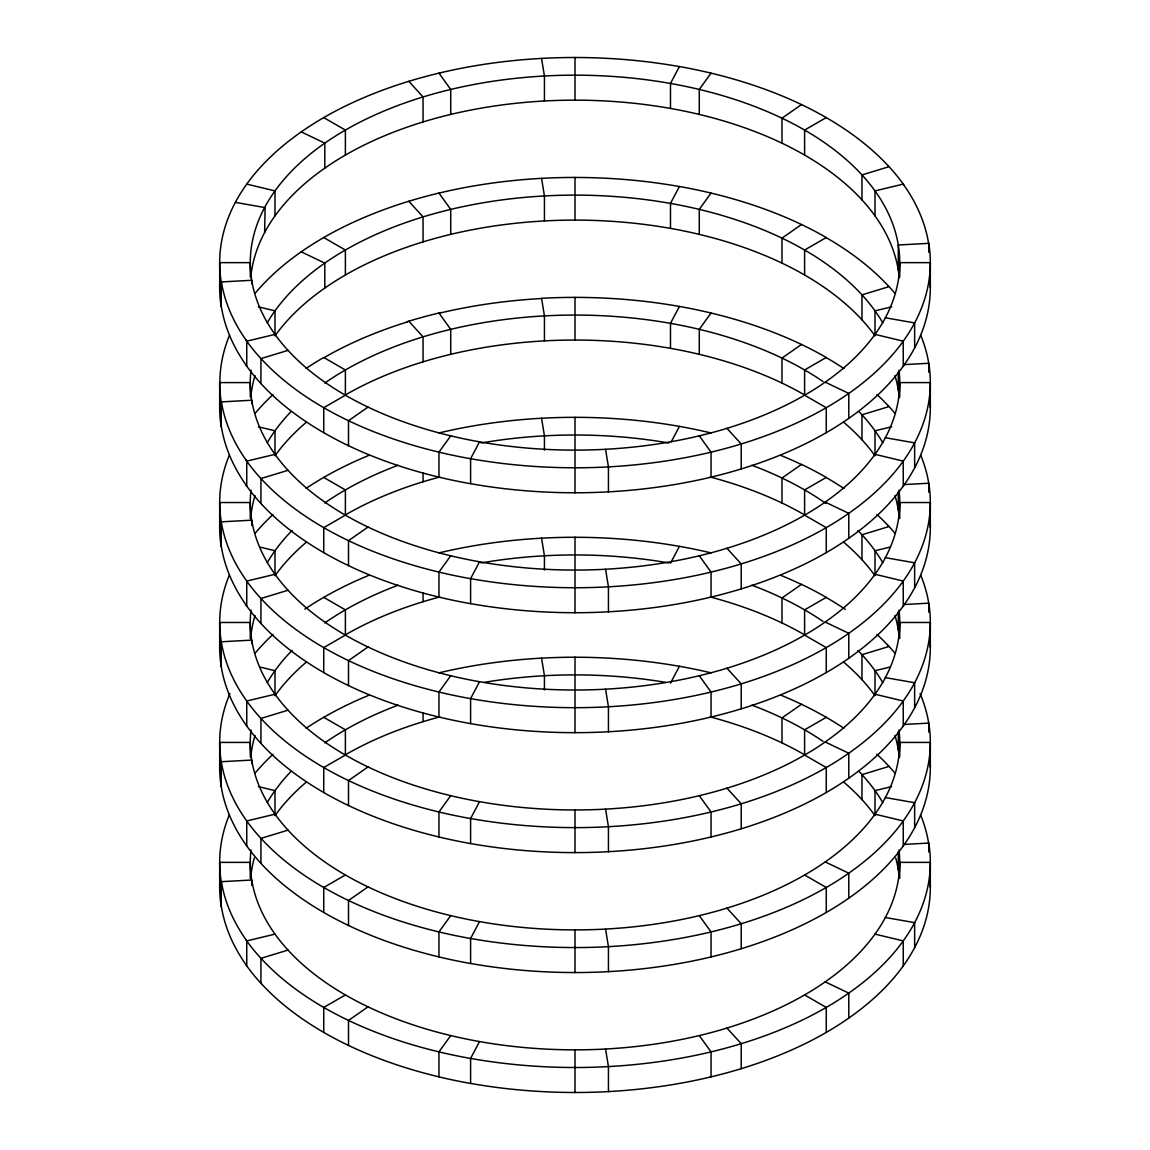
<?xml version="1.0" encoding="UTF-8"?>
<svg xmlns="http://www.w3.org/2000/svg" width="1150" height="1150" viewBox="0 0 1150 1150"><rect width="100%" height="100%" fill="white"/><g stroke="black" fill="none" stroke-linecap="round" stroke-linejoin="round"><path stroke-width="1.5" d="M245.971 365.082L246.747 366.189A353.754 204.24 0 0 0 260.935 383.582L261.912 384.632A354.962 204.944 0 0 0 323.869 432.745A354.847 204.873 0 0 0 348.507 445.697A354.962 204.944 0 0 0 438.955 477.149L440.853 477.595A353.409 204.039 0 0 0 468.625 483.374L470.594 483.719L470.594 458.735L479.521 441.83A324.717 187.479 0 0 0 697.691 436.224L699.272 435.85A324.717 187.479 0 0 0 726.944 428.332L728.453 427.872A324.717 187.479 0 0 0 875.006 334.391L875.653 333.486A324.717 187.479 0 0 0 884.867 318.708L885.371 317.774A324.717 187.479 0 0 0 875.653 191.806L875.006 190.9A324.717 187.479 0 0 0 861.982 174.915L861.178 174.053A324.717 187.479 0 0 0 699.272 89.441L697.691 89.067A324.717 187.479 0 0 0 672.103 83.749L670.479 83.461A324.717 187.479 0 0 0 452.309 89.067L450.728 89.441A324.717 187.479 0 0 0 423.056 96.959L421.547 97.419A324.717 187.479 0 0 0 274.994 190.9L274.347 191.806A324.717 187.479 0 0 0 265.132 206.583L264.629 232.501A324.717 187.479 0 0 0 250.729 277.826M262.042 504.663A354.962 204.944 0 0 0 323.869 552.69A354.847 204.873 0 0 0 348.507 565.642A354.962 204.944 0 0 0 438.955 597.094L440.853 597.54A353.409 204.039 0 0 0 468.625 603.319L470.594 603.664L470.594 578.68L479.521 561.775A324.717 187.479 0 0 0 697.691 556.169L699.272 555.795A324.717 187.479 0 0 0 726.944 548.277L728.453 547.817A324.717 187.479 0 0 0 875.006 454.336L875.653 453.431A324.717 187.479 0 0 0 884.867 438.653L885.371 437.719A324.717 187.479 0 0 0 899.012 370.171M899.012 490.116A324.717 187.479 0 0 1 885.371 557.664L884.867 558.598A324.717 187.479 0 0 1 875.653 573.376L875.006 574.281A324.717 187.479 0 0 1 728.453 667.762L726.944 668.222A324.717 187.479 0 0 1 699.272 675.74L697.691 676.114A324.717 187.479 0 0 1 479.521 681.72L470.594 698.625L470.594 723.609A354.962 204.944 0 0 0 575 732.665A354.847 204.873 0 0 0 608.436 731.759A355.106 205.016 0 0 0 709.176 717.485L711.045 717.039A353.754 204.24 0 0 0 741.189 708.846L743.015 708.285A355.106 205.016 0 0 0 826.246 672.577A354.847 204.873 0 0 0 848.786 658.289L848.786 633.305A354.962 204.944 0 0 0 903.282 581.023M679.406 306.446L670.479 323.351L670.479 348.335L672.103 348.623A324.717 187.479 0 0 1 697.691 353.941L699.272 354.315A324.717 187.479 0 0 1 804.612 394.953L804.612 369.969L826.261 357.478A354.847 204.873 0 0 0 801.492 344.468A354.962 204.944 0 0 0 711.045 313.03L709.148 312.57A353.409 204.039 0 0 0 681.375 306.791L679.406 306.446A354.962 204.944 0 0 0 575 297.39A354.847 204.873 0 0 0 541.564 298.296L544.439 315.891L544.439 340.874M920.661 575.043A354.962 204.944 0 0 1 928.754 603.261A354.847 204.873 0 0 1 930.321 622.481L930.321 647.464A354.962 204.944 0 0 1 914.638 707.739L914.034 708.874A353.409 204.039 0 0 1 904.029 724.917L903.253 726.009A354.962 204.944 0 0 1 848.815 778.162A354.847 204.873 0 0 1 826.261 792.523A355.106 205.016 0 0 1 743.015 828.23L741.204 828.791A353.754 204.24 0 0 1 711.045 836.984L709.148 837.43A355.106 205.016 0 0 1 608.465 851.69A354.847 204.873 0 0 1 575 852.61A354.962 204.944 0 0 1 470.594 843.554L470.594 818.57L479.521 801.665A324.717 187.479 0 0 0 697.691 796.059L699.272 795.685A324.717 187.479 0 0 0 726.944 788.167L728.453 787.707A324.717 187.479 0 0 0 875.006 694.226L875.653 693.321A324.717 187.479 0 0 0 884.867 678.543L885.371 677.609A324.717 187.479 0 0 0 899.012 610.046M671.298 441.758L679.406 426.391L681.375 426.736A353.409 204.039 0 0 1 709.148 432.515L711.045 432.961M229.943 693.551A355.106 205.016 0 0 0 219.693 742.512L219.679 767.409A354.847 204.873 0 0 0 221.246 786.715A355.106 205.016 0 0 0 245.985 844.876L246.747 845.954A353.754 204.24 0 0 0 260.935 863.363L261.912 864.412A355.106 205.016 0 0 0 323.754 912.467A354.847 204.873 0 0 0 348.507 925.477A354.962 204.944 0 0 0 438.955 956.915L440.853 957.375A353.409 204.039 0 0 0 468.625 963.154L470.594 963.499L470.594 938.515L479.521 921.61A324.717 187.479 0 0 0 697.691 916.004L699.272 915.63A324.717 187.479 0 0 0 726.944 908.112L728.453 907.652A324.717 187.479 0 0 0 875.006 814.171L875.653 813.251A324.717 187.479 0 0 0 884.867 798.488L885.371 797.554A324.717 187.479 0 0 0 899.012 729.991M670.479 563.227L679.406 546.336L681.375 546.681A353.409 204.039 0 0 1 709.148 552.46L711.045 552.906M262.042 984.443A354.962 204.944 0 0 0 323.869 1032.47A354.847 204.873 0 0 0 348.507 1045.422A354.962 204.944 0 0 0 438.955 1076.86L440.853 1077.32A353.409 204.039 0 0 0 468.625 1083.099L470.594 1083.444L470.594 1058.46L479.521 1041.555A324.717 187.479 0 0 0 697.691 1035.949L699.272 1035.575A324.717 187.479 0 0 0 726.944 1028.057L728.453 1027.582A324.717 187.479 0 0 0 875.006 934.116L875.653 933.196A324.717 187.479 0 0 0 884.867 918.433L885.371 917.499A324.717 187.479 0 0 0 899.012 849.936M670.479 683.172L679.406 666.281L681.375 666.626A353.409 204.039 0 0 1 709.148 672.405L711.045 672.851M250.283 276.92L250.283 262.646L219.679 262.646A354.847 204.873 0 0 0 221.246 281.951L221.246 306.935A354.847 204.873 0 0 1 219.679 287.629L219.679 262.646A354.962 204.944 0 0 1 235.362 202.371L235.966 201.236A353.409 204.039 0 0 1 245.971 185.193L246.747 184.101A354.962 204.944 0 0 1 301.185 131.948A354.847 204.873 0 0 1 323.739 117.587A355.106 205.016 0 0 1 406.985 81.88L408.796 81.319A353.754 204.24 0 0 1 438.955 73.14L440.853 72.68M264.629 232.501L265.132 231.567A324.717 187.479 0 0 1 274.347 216.804L274.994 215.884A324.717 187.479 0 0 1 421.547 122.417L423.056 121.943A324.717 187.479 0 0 1 450.728 114.425L452.309 114.051A324.717 187.479 0 0 1 670.479 108.445L672.103 108.733A324.717 187.479 0 0 1 697.691 114.051L699.272 114.425A324.717 187.479 0 0 1 861.178 199.036L861.982 199.913A324.717 187.479 0 0 1 875.006 215.884L875.653 216.804A324.717 187.479 0 0 1 899.271 277.826M898.279 269.991L898.279 245.007L928.754 243.34A354.847 204.873 0 0 1 930.321 262.646L930.321 287.629A354.962 204.944 0 0 1 914.638 347.904L914.034 349.054A353.409 204.039 0 0 1 904.029 365.082L903.253 366.189A354.962 204.944 0 0 1 848.815 418.327A354.847 204.873 0 0 1 826.261 432.688A355.106 205.016 0 0 1 743.015 468.395L741.204 468.956A353.754 204.24 0 0 1 711.045 477.149L709.148 477.595A355.106 205.016 0 0 1 608.465 491.855A354.847 204.873 0 0 1 575 492.775L575 417.335A354.847 204.873 0 0 0 541.564 418.241A355.106 205.016 0 0 0 440.824 432.515L438.955 432.961M920.661 335.153A354.962 204.944 0 0 1 928.754 363.371A354.847 204.873 0 0 1 930.321 382.591L930.321 407.574A354.962 204.944 0 0 1 914.638 467.849L914.034 468.984A353.409 204.039 0 0 1 904.029 485.027L903.253 486.119A354.962 204.944 0 0 1 848.815 538.272A354.847 204.873 0 0 1 826.261 552.633A355.106 205.016 0 0 1 743.015 588.34L741.204 588.901A353.754 204.24 0 0 1 711.045 597.094L709.148 597.54A355.106 205.016 0 0 1 608.465 611.8A354.847 204.873 0 0 1 575 612.72L575 537.28A354.847 204.873 0 0 0 541.564 538.186A355.106 205.016 0 0 0 440.824 552.46L438.955 552.906M903.656 484.596L928.754 483.23A354.847 204.873 0 0 1 930.321 502.536L930.321 527.519A354.962 204.944 0 0 1 914.638 587.794L914.034 588.929A353.409 204.039 0 0 1 904.029 604.972L903.253 606.064A354.962 204.944 0 0 1 848.815 658.217M903.656 724.486L928.754 723.12A354.847 204.873 0 0 1 930.321 742.426L930.321 767.409A354.962 204.944 0 0 1 914.638 827.684L914.034 828.819A353.409 204.039 0 0 1 904.029 844.862L903.253 845.954A354.962 204.944 0 0 1 848.772 898.179A354.847 204.873 0 0 1 826.261 912.467A355.106 205.016 0 0 1 743.015 948.175L741.204 948.736A353.754 204.24 0 0 1 711.045 956.915L709.148 957.375A355.106 205.016 0 0 1 608.465 971.635A354.847 204.873 0 0 1 575 972.555L575 929.904M903.656 844.431L928.754 843.065A354.847 204.873 0 0 1 930.321 862.371L930.321 887.354A354.962 204.944 0 0 1 914.638 947.629L914.034 948.764A353.409 204.039 0 0 1 904.029 964.807L903.253 965.899A354.962 204.944 0 0 1 848.815 1018.052A354.847 204.873 0 0 1 826.261 1032.413A355.106 205.016 0 0 1 743.015 1068.12L741.204 1068.681A353.754 204.24 0 0 1 711.045 1076.86L709.148 1077.32M903.253 366.189L903.253 341.191L904.029 340.098A353.409 204.039 0 0 0 914.034 324.056L914.638 322.92A354.962 204.944 0 0 0 930.321 262.646L899.717 262.646L899.717 276.92M903.253 606.064L903.253 581.081L904.029 579.988A353.409 204.039 0 0 0 914.034 563.946L914.638 562.81A354.962 204.944 0 0 0 930.321 502.536L899.717 502.536L899.717 518.592M887.958 165.557A354.962 204.944 0 0 0 826.131 117.53A354.847 204.873 0 0 0 801.492 104.578A354.962 204.944 0 0 0 711.045 73.14L699.272 89.441L699.272 114.425M479.521 441.83L477.897 441.543A324.717 187.479 0 0 1 452.309 436.224L450.728 435.85L438.955 452.151L438.955 477.149M804.612 275.008L804.612 250.024L826.261 237.533A354.847 204.873 0 0 0 801.492 224.523A354.962 204.944 0 0 0 711.045 193.085L699.272 209.386L699.272 234.37A324.717 187.479 0 0 1 861.178 318.981L861.982 319.858A324.717 187.479 0 0 1 875.006 335.829L875.006 310.845A324.717 187.479 0 0 0 861.982 294.86L861.178 293.998A324.717 187.479 0 0 0 699.272 209.386L697.691 209.013A324.717 187.479 0 0 0 672.103 203.694L670.479 203.406A324.717 187.479 0 0 0 452.309 209.013L450.728 209.386A324.717 187.479 0 0 0 423.056 216.904L421.547 217.364A324.717 187.479 0 0 0 274.994 310.845L274.347 311.751A324.717 187.479 0 0 0 267.246 322.791M479.521 561.775L477.897 561.488A324.717 187.479 0 0 1 452.309 556.169L450.728 555.795L438.955 572.096L438.955 597.094M711.045 313.016L699.272 329.331L699.272 354.315M479.521 681.72L477.897 681.433A324.717 187.479 0 0 1 452.309 676.114L450.728 675.74L438.955 692.041L438.955 717.039L440.853 717.485A353.409 204.039 0 0 0 468.625 723.264L470.594 723.609M479.521 801.665L477.897 801.378A324.717 187.479 0 0 1 452.309 796.059L450.728 795.685L438.955 811.986L438.955 836.984L440.853 837.43A353.409 204.039 0 0 0 468.625 843.209L470.594 843.554M479.521 921.61L477.897 921.322A324.717 187.479 0 0 1 452.309 916.004L450.728 915.63L438.955 931.931L438.955 956.929M479.521 1041.555L477.897 1041.267A324.717 187.479 0 0 1 452.309 1035.949L450.728 1035.575L438.955 1051.876L438.955 1076.86M368.014 407.1L348.507 420.713L348.507 445.697M801.492 104.578L781.986 118.191L781.986 143.175M368.014 527.045L348.507 540.658L348.507 565.642M801.492 224.523L781.986 238.136L781.986 263.12M368.014 646.99L348.507 660.603L348.507 685.587A354.962 204.944 0 0 0 438.955 717.039M801.492 344.468L781.986 358.081L781.986 383.065M368.014 766.935L348.507 780.548L348.507 805.532A354.962 204.944 0 0 0 438.955 836.97M368.014 886.88L348.507 900.493L348.507 925.477M368.014 1006.825L348.507 1020.438L348.507 1045.422M843.856 728.252A354.962 204.944 0 0 0 826.131 717.255A354.847 204.873 0 0 0 801.492 704.303L781.986 717.916L781.986 742.9M345.388 395.212L323.739 407.704L323.739 432.688M826.261 117.587L804.612 130.079L804.612 155.063M323.739 552.633L323.739 527.649L345.388 515.157M345.388 635.102L323.739 647.594L323.739 672.577A354.847 204.873 0 0 0 348.507 685.587M348.507 805.532A354.847 204.873 0 0 1 323.739 792.523L323.739 767.539L345.388 755.047M345.388 874.992L323.739 887.484L323.739 912.467M345.388 994.937L323.739 1007.429L323.739 1032.413M826.261 717.312L804.612 729.804L804.612 754.788A324.717 187.479 0 0 0 710.168 716.896M575 220.096L575 177.445A354.847 204.873 0 0 0 541.564 178.351A355.106 205.016 0 0 0 440.824 192.639L438.955 193.071A353.754 204.24 0 0 0 408.811 201.264L406.985 201.825A355.106 205.016 0 0 0 323.754 237.533A354.847 204.873 0 0 0 301.214 251.821A354.962 204.944 0 0 0 255.099 293.308M699.272 234.37L697.691 233.996A324.717 187.479 0 0 0 672.103 228.678L670.479 228.39A324.717 187.479 0 0 0 452.309 233.996L450.728 234.37A324.717 187.479 0 0 0 423.056 241.888L421.547 242.348A324.717 187.479 0 0 0 274.994 335.829L274.994 310.845L258.376 306.849M406.985 321.77L408.796 321.209A353.754 204.24 0 0 1 438.955 313.016L440.853 312.57M670.479 348.335A324.717 187.479 0 0 0 452.309 353.941L450.728 354.315A324.717 187.479 0 0 0 423.056 361.833L421.547 362.293A324.717 187.479 0 0 0 345.388 394.953L345.388 369.969L323.739 357.478A354.847 204.873 0 0 0 306.044 368.474M439.832 477.006A324.717 187.479 0 0 0 423.056 481.778L421.547 482.238A324.717 187.479 0 0 0 345.388 514.898L345.388 489.914L323.739 477.423A354.847 204.873 0 0 0 306.044 488.419M439.832 596.951A324.717 187.479 0 0 0 423.056 601.723L421.547 602.183A324.717 187.479 0 0 0 345.388 634.843L345.388 609.859L323.739 597.367A354.847 204.873 0 0 0 304.851 609.169M439.832 716.896A324.717 187.479 0 0 0 423.056 721.668L421.547 722.128A324.717 187.479 0 0 0 345.388 754.788L345.388 729.804L323.739 717.312A354.847 204.873 0 0 0 306.044 728.295M904.029 185.193L903.253 184.101A353.754 204.24 0 0 0 889.065 166.692L861.982 174.915L861.982 199.913M450.728 435.85A324.717 187.479 0 0 1 288.822 351.239L288.018 350.376L260.935 358.599A353.754 204.24 0 0 1 246.747 341.191L245.971 340.098M894.901 293.308A353.754 204.24 0 0 0 889.065 286.637L861.982 294.86L861.982 319.858M450.728 555.795A324.717 187.479 0 0 1 288.822 471.184L288.018 470.321L260.935 478.544A353.754 204.24 0 0 1 246.747 461.136L245.971 460.043M894.901 413.253A353.754 204.24 0 0 0 889.065 406.582L861.982 414.805L861.178 413.942A324.717 187.479 0 0 0 859.007 411.643M450.728 675.74A324.717 187.479 0 0 1 288.822 591.129L288.018 590.266L260.935 598.489A353.754 204.24 0 0 1 246.747 581.081L245.971 579.988A355.106 205.016 0 0 1 221.274 521.856A354.847 204.873 0 0 1 219.679 502.536A355.106 205.016 0 0 1 229.368 455.069M894.901 533.197A353.754 204.24 0 0 0 889.065 526.527L861.982 534.75L861.178 533.887A324.717 187.479 0 0 0 857.9 530.452M450.728 795.685A324.717 187.479 0 0 1 288.822 711.074L288.018 710.197L260.935 718.434A353.754 204.24 0 0 1 246.747 701.026L245.971 699.933A355.106 205.016 0 0 1 221.274 641.801A354.847 204.873 0 0 1 219.679 622.481L250.283 622.481L250.283 638.538M894.901 653.143A353.754 204.24 0 0 0 889.065 646.473L861.982 654.695L861.178 653.832A324.717 187.479 0 0 0 857.9 650.383M450.728 915.63A324.717 187.479 0 0 1 288.822 831.019L288.018 830.142L260.935 838.379A353.754 204.24 0 0 1 246.747 820.971L245.971 819.864A355.106 205.016 0 0 1 221.26 761.731A354.847 204.873 0 0 1 219.679 742.426L250.283 742.426L250.283 756.7M894.901 773.087A353.754 204.24 0 0 0 889.065 766.417L861.982 774.64L861.178 773.777A324.717 187.479 0 0 0 859.007 771.477M450.728 1035.575A324.717 187.479 0 0 1 288.822 950.964L288.018 950.087L260.935 958.324A353.754 204.24 0 0 1 246.747 940.916L245.971 939.809M288.018 350.376A324.717 187.479 0 0 1 274.994 334.391L246.747 341.191L246.747 366.189M903.253 184.101L875.006 190.9L875.006 215.884M288.018 470.321A324.717 187.479 0 0 1 274.994 454.336L246.747 461.136L246.747 486.119A353.754 204.24 0 0 0 260.935 503.527L261.912 504.577M891.624 306.849L875.006 310.845L875.653 311.751A324.717 187.479 0 0 1 882.754 322.791M288.018 590.266A324.717 187.479 0 0 1 274.994 574.281L246.747 581.081L246.747 606.064A353.754 204.24 0 0 0 260.935 623.473L261.912 624.522A354.962 204.944 0 0 0 323.869 672.635M891.624 426.794L875.006 430.79A324.717 187.479 0 0 0 861.982 414.805L861.982 439.803A324.717 187.479 0 0 1 875.006 455.774L875.006 430.79L875.653 431.696A324.717 187.479 0 0 1 882.754 442.736M288.018 710.197A324.717 187.479 0 0 1 274.994 694.226L246.747 701.026L246.747 726.009A353.754 204.24 0 0 0 260.935 743.417L261.912 744.467A355.106 205.016 0 0 0 323.754 792.523M889.956 547.127L875.006 550.735A324.717 187.479 0 0 0 861.982 534.75L861.982 559.734A324.717 187.479 0 0 1 875.006 575.719L875.006 550.735L875.653 551.641A324.717 187.479 0 0 1 882.754 562.681M288.018 830.142A324.717 187.479 0 0 1 274.994 814.171L246.747 820.971L246.747 845.954M889.956 667.072L875.006 670.68A324.717 187.479 0 0 0 861.982 654.695L861.982 679.679A324.717 187.479 0 0 1 875.006 695.664L875.006 670.68L875.653 671.586A324.717 187.479 0 0 1 882.754 682.626M288.018 950.087A324.717 187.479 0 0 1 274.994 934.116L246.747 940.916L246.747 965.899A353.754 204.24 0 0 0 260.935 983.307L261.912 984.357M891.624 786.614L875.006 790.625A324.717 187.479 0 0 0 861.982 774.64L861.982 799.624A324.717 187.479 0 0 1 875.006 815.609L875.006 790.625L875.653 791.531A324.717 187.479 0 0 1 882.754 802.571M438.955 672.851L440.853 672.405A355.106 205.016 0 0 1 541.535 658.145A354.847 204.873 0 0 1 575 657.225L575 732.665M221.246 281.951L251.721 280.284L251.721 283.863M250.283 396.865L250.283 382.591L219.679 382.591L219.679 407.574A354.847 204.873 0 0 0 221.246 426.88L221.246 401.896L251.721 400.229L251.721 403.808M903.656 364.651L928.754 363.285L928.754 372.212M903.656 604.541L928.754 603.175L928.754 612.102M229.353 814.818A354.962 204.944 0 0 0 219.679 862.371L219.679 887.354A354.847 204.873 0 0 0 221.246 906.66L221.246 881.676L251.721 880.009L251.721 885.371M235.362 202.371L264.629 207.518A324.717 187.479 0 0 0 274.347 333.486L274.994 334.391M885.371 317.774L914.638 322.92L914.638 347.904M885.371 437.719L914.638 442.865L914.638 467.849M885.371 557.664L914.638 562.81L914.638 587.794M885.371 677.609L914.638 682.755L914.638 707.739M885.371 797.554L914.638 802.7L914.638 827.684M885.371 917.499L914.638 922.645L914.638 947.629M470.594 458.735L468.625 458.376A353.409 204.039 0 0 1 440.853 452.611L438.955 452.151A354.962 204.944 0 0 1 348.507 420.713A354.847 204.873 0 0 1 323.739 407.704A354.962 204.944 0 0 1 262.042 359.734L260.935 358.599L260.935 383.582M470.594 578.68L468.625 578.321A353.409 204.039 0 0 1 440.853 572.556L438.955 572.096A354.962 204.944 0 0 1 348.507 540.658A354.847 204.873 0 0 1 323.739 527.649M470.594 818.57L468.625 818.211A353.409 204.039 0 0 1 440.853 812.446L438.955 811.986A354.962 204.944 0 0 1 348.507 780.548A354.847 204.873 0 0 1 323.739 767.539M470.594 938.515L468.625 938.156A353.409 204.039 0 0 1 440.853 932.391L438.955 931.931A354.962 204.944 0 0 1 348.507 900.493A354.847 204.873 0 0 1 323.739 887.484A354.962 204.944 0 0 1 262.042 839.5L260.935 838.379L260.935 863.363M470.594 1058.46L468.625 1058.101A353.409 204.039 0 0 1 440.853 1052.336L438.955 1051.876A354.962 204.944 0 0 1 348.507 1020.424A354.847 204.873 0 0 1 323.739 1007.429A354.962 204.944 0 0 1 262.042 959.445M711.045 73.14L709.148 72.68A353.409 204.039 0 0 0 681.375 66.901L679.406 66.556L670.479 83.461L670.479 108.445M711.045 193.071L709.148 192.625A353.409 204.039 0 0 0 681.375 186.846L679.406 186.501L670.479 203.406L670.479 228.39M875.006 334.391L903.253 341.191M246.747 184.101L274.994 190.9L274.994 215.884M875.006 454.336L903.253 461.136L904.029 460.043A353.409 204.039 0 0 0 914.034 444.001L914.638 442.865A354.962 204.944 0 0 0 930.321 382.591L899.717 382.591L899.717 396.865M875.006 574.281L903.253 581.081M258.376 426.794L274.994 430.79A324.717 187.479 0 0 1 290.993 411.643M875.006 694.226L903.253 701.026L904.029 699.933A353.409 204.039 0 0 0 914.034 683.891L914.638 682.755A354.962 204.944 0 0 0 930.321 622.481L899.717 622.481L899.717 638.538M260.044 547.127L274.994 550.735A324.717 187.479 0 0 1 292.1 530.452M875.006 814.171L903.253 820.971L904.029 819.864A353.409 204.039 0 0 0 914.034 803.836L914.638 802.7A354.962 204.944 0 0 0 930.321 742.426L899.717 742.426L899.717 756.7M260.044 667.072L274.994 670.68A324.717 187.479 0 0 1 292.1 650.383M875.006 934.116L903.253 940.916L904.029 939.809A353.409 204.039 0 0 0 914.034 923.781L914.638 922.645A354.962 204.944 0 0 0 930.321 862.371L899.717 862.371L899.717 878.428M258.376 786.614L274.994 790.625A324.717 187.479 0 0 1 290.993 771.477M301.214 131.876L324.803 143.146L324.803 168.13M825.197 382.145L848.786 393.415L848.786 418.399M301.214 251.821L324.803 263.091L324.803 288.075M825.197 502.09L848.786 513.36L848.786 538.344M825.197 622.035L848.786 633.305A354.847 204.873 0 0 1 826.261 647.594A355.106 205.016 0 0 1 743.015 683.301L741.204 683.862A353.754 204.24 0 0 1 711.045 692.041L709.148 692.501A355.106 205.016 0 0 1 608.465 706.761A354.847 204.873 0 0 1 575 707.681A354.962 204.944 0 0 1 470.594 698.625L468.625 698.266A353.409 204.039 0 0 1 440.853 692.501L438.955 692.041A354.962 204.944 0 0 1 348.507 660.603A354.847 204.873 0 0 1 323.739 647.594A355.106 205.016 0 0 1 261.912 599.538L260.935 598.489L260.935 623.473M825.197 741.98L848.786 753.236L848.786 778.234M825.197 861.925L848.786 873.181L848.786 898.179M825.197 981.87L848.786 993.126L848.786 1018.124M323.739 117.587L345.388 130.079L345.388 155.063M804.612 395.212L826.261 407.704L826.261 432.688M323.739 237.533L345.388 250.024L345.388 275.008M804.612 515.157L826.261 527.649L826.261 552.633M804.612 635.102L826.261 647.594L826.261 672.577M804.612 755.047L826.261 767.539L826.261 792.523M804.612 874.992L826.261 887.484L826.261 912.467M804.612 994.937L826.261 1007.429L826.261 1032.413M888.087 165.643L889.065 166.692M888.087 285.588L889.065 286.637M888.087 405.533L889.065 406.582M861.982 439.803L861.178 438.926A324.717 187.479 0 0 0 843.568 422.151M888.087 525.478L889.065 526.527M861.982 559.734L861.178 558.871A324.717 187.479 0 0 0 843.568 542.096M888.087 645.423L889.065 646.473M861.982 679.679L861.178 678.816A324.717 187.479 0 0 0 843.568 662.026M889.065 766.417L888.087 765.368A354.962 204.944 0 0 0 876.846 754.184M861.982 799.624L861.178 798.761A324.717 187.479 0 0 0 843.568 781.971M261.912 959.373L260.935 958.324L260.935 983.307M726.944 428.332L741.204 443.972L741.204 468.956M408.796 81.319L423.056 96.959L423.056 121.943M726.944 548.277L741.204 563.917L741.204 588.901M408.796 201.264L423.056 216.904L423.056 241.888M726.944 668.222L741.204 683.862L741.204 708.846M408.796 321.209L423.056 336.849L423.056 361.833M726.944 788.167L741.204 803.807L741.204 828.791M726.944 908.112L741.204 923.738L741.204 948.736M726.944 1028.057L741.204 1043.682L741.204 1068.681M438.955 73.14L450.728 89.441L450.728 114.425M699.272 435.85L711.045 452.151L711.045 477.149M438.955 193.071L450.728 209.386L450.728 234.37M699.272 555.795L711.045 572.096L711.045 597.094M438.955 313.016L450.728 329.331L450.728 354.315M699.272 675.74L711.045 692.041L711.045 717.039M699.272 795.685L711.045 811.986L711.045 836.984M699.272 915.63L711.045 931.931L711.045 956.929M699.272 1035.575L711.045 1051.876L711.045 1076.86M274.994 454.336L274.347 453.431A324.717 187.479 0 0 1 250.987 370.171M245.971 485.027L246.747 486.119M274.994 574.281L274.347 573.376A324.717 187.479 0 0 1 250.987 490.116M245.971 604.972L246.747 606.064M274.994 694.226L274.347 693.321A324.717 187.479 0 0 1 250.987 610.046M246.747 726.009L245.971 724.917A355.106 205.016 0 0 1 221.274 666.784A354.847 204.873 0 0 1 219.679 647.464L219.679 622.481M274.994 814.171L274.347 813.251A324.717 187.479 0 0 1 250.987 729.991M274.994 934.116L274.347 933.196A324.717 187.479 0 0 1 250.987 849.936M245.971 964.807L246.747 965.899M440.824 72.694A355.106 205.016 0 0 1 541.535 58.42L544.439 76.001L544.439 100.984M605.561 449.291L608.436 466.886L608.436 491.869M541.564 178.351L544.439 195.946L544.439 220.929M605.561 569.236L608.436 586.831L608.436 611.814M605.561 689.181L608.436 706.776L608.436 731.759M541.564 418.241L544.439 435.836L544.439 450.11M605.561 809.126L608.436 826.721L608.436 851.704M541.564 538.186L544.439 555.781L544.439 570.055M605.561 929.071L608.436 946.651L608.436 971.649M541.564 658.131L544.439 675.726L544.439 690M605.561 1049.016L608.436 1066.596L608.436 1091.594A354.847 204.873 0 0 1 575 1092.5L575 1049.849M928.754 243.34L928.754 252.267M928.754 483.23L928.754 492.157M928.754 723.12L928.754 732.047M928.754 843.065L928.754 851.992M903.253 486.119L903.253 461.136A354.962 204.944 0 0 1 848.815 513.288A354.847 204.873 0 0 1 826.261 527.649A355.106 205.016 0 0 1 743.015 563.356L741.204 563.917A353.754 204.24 0 0 1 711.045 572.096L709.148 572.556A355.106 205.016 0 0 1 608.465 586.816A354.847 204.873 0 0 1 575 587.736M903.253 726.009L903.253 701.026A354.962 204.944 0 0 1 848.815 753.178A354.847 204.873 0 0 1 826.261 767.539M903.253 845.954L903.253 820.971A354.962 204.944 0 0 1 848.772 873.181A354.847 204.873 0 0 1 826.261 887.484A355.106 205.016 0 0 1 743.015 923.191L741.204 923.738A353.754 204.24 0 0 1 711.045 931.931L709.148 932.391A355.106 205.016 0 0 1 608.465 946.651A354.847 204.873 0 0 1 575 947.571M903.253 965.899L903.253 940.916A354.962 204.944 0 0 1 848.815 993.068A354.847 204.873 0 0 1 826.261 1007.429A355.106 205.016 0 0 1 743.015 1043.136L741.204 1043.682A353.754 204.24 0 0 1 711.045 1051.876L709.148 1052.336A355.106 205.016 0 0 1 608.465 1066.582A354.847 204.873 0 0 1 575 1067.516M898.279 372.082L898.279 389.936M898.279 492.027L898.279 509.881M898.279 611.973L898.279 629.826M898.279 731.918L898.279 749.771M898.279 851.863L898.279 869.716M781.986 503.01L781.986 478.026L801.492 464.413A354.847 204.873 0 0 1 826.261 477.423L804.612 489.914L804.612 514.898A324.717 187.479 0 0 0 710.168 477.006M781.986 622.955L781.986 597.971L801.492 584.358A354.847 204.873 0 0 1 826.261 597.367L804.612 609.859L804.612 634.843A324.717 187.479 0 0 0 710.168 596.951M575 100.151L575 57.5A354.847 204.873 0 0 0 541.564 58.406M575 297.39L575 340.041M575 809.959L575 852.61M423.056 472.851L423.056 481.778M423.056 592.796L423.056 601.723M423.056 712.741L423.056 721.668M260.935 503.527L260.935 478.544L261.912 479.593A354.962 204.944 0 0 0 323.869 527.706M260.935 743.417L260.935 718.434L261.912 719.483A355.106 205.016 0 0 0 323.754 767.539M251.721 525.536L251.721 520.174L221.246 521.841L221.246 546.825A354.847 204.873 0 0 1 219.679 527.519L219.679 502.536L250.283 502.536L250.283 518.592M251.721 643.684L251.721 640.119L221.246 641.786L221.246 666.77M251.721 763.629L251.721 760.064L221.246 761.731L221.246 786.715M250.283 878.428L250.283 862.371L219.679 862.371A354.847 204.873 0 0 0 221.246 881.676M250.729 877.536A324.717 187.479 0 0 1 254.279 858.029M306.432 781.971A324.717 187.479 0 0 0 274.994 815.609L274.994 790.625L274.347 791.531A324.717 187.479 0 0 0 267.246 802.571M895.721 858.029A324.717 187.479 0 0 1 899.271 877.536M219.679 887.354A354.962 204.944 0 0 1 220.167 876.616M246.129 964.908A354.962 204.944 0 0 1 221.432 906.789M709.176 1077.306A355.106 205.016 0 0 1 608.465 1091.58M575.173 1092.486A355.106 205.016 0 0 1 470.738 1083.429M929.847 876.616A354.847 204.873 0 0 1 930.321 887.354M246.129 939.924A354.962 204.944 0 0 1 221.432 881.806M324.803 742.871A324.717 187.479 0 0 1 398.144 705.137M484.409 682.338A324.717 187.479 0 0 1 665.591 682.338M751.856 705.137A324.717 187.479 0 0 1 823.026 741.362M575.173 1067.502A355.106 205.016 0 0 1 470.738 1058.446M780.836 695.146A354.962 204.944 0 0 1 801.492 704.303M920.489 814.703A354.962 204.944 0 0 1 928.568 842.936M323.754 717.312A355.106 205.016 0 0 1 369.164 695.146M574.827 657.239A355.106 205.016 0 0 1 679.262 666.296M255.056 773.145A354.962 204.944 0 0 1 272.967 754.328M575.173 947.557A355.106 205.016 0 0 1 470.738 938.501M267.246 682.626A324.717 187.479 0 0 1 274.347 671.586L274.994 670.68L274.994 695.664A324.717 187.479 0 0 1 306.432 662.026M324.803 622.926A324.717 187.479 0 0 1 398.144 585.192M481.146 562.954A324.717 187.479 0 0 1 668.854 562.954M751.856 585.192A324.717 187.479 0 0 1 823.026 621.417M255.07 653.243A355.106 205.016 0 0 1 272.996 634.426M781.008 575.417A354.962 204.944 0 0 1 801.665 584.574M826.318 597.526A354.962 204.944 0 0 1 845.25 609.342M877.033 634.469A354.962 204.944 0 0 1 888.131 645.553M920.072 693.594A354.962 204.944 0 0 1 928.754 723.206M250.729 757.606A324.717 187.479 0 0 1 255.013 735.497M894.988 735.497A324.717 187.479 0 0 1 899.271 757.606M323.754 597.367A355.106 205.016 0 0 1 369.164 575.201M574.827 537.294A355.106 205.016 0 0 1 679.262 546.351M575.173 972.541A355.106 205.016 0 0 1 470.738 963.484M219.708 767.51A355.106 205.016 0 0 1 220.182 756.772M929.847 756.671A354.847 204.873 0 0 1 930.321 767.409M575 417.335A354.962 204.944 0 0 1 679.406 426.391M267.246 562.681A324.717 187.479 0 0 1 274.347 551.641L274.994 550.735L274.994 575.719A324.717 187.479 0 0 1 306.432 542.096M324.803 502.981A324.717 187.479 0 0 1 398.144 465.247M481.146 443.009A324.717 187.479 0 0 1 668.854 443.009M751.856 465.247A324.717 187.479 0 0 1 825.93 503.484M246.129 605.072A354.962 204.944 0 0 1 221.432 546.954M219.866 527.735A354.962 204.944 0 0 1 220.34 517.011M267.246 442.736A324.717 187.479 0 0 1 274.347 431.696L274.994 430.79L274.994 455.774A324.717 187.479 0 0 1 306.432 422.151M324.803 383.036A324.717 187.479 0 0 1 421.547 337.309L423.056 336.849A324.717 187.479 0 0 1 450.728 329.331L452.309 328.957A324.717 187.479 0 0 1 670.479 323.351L672.103 323.639A324.717 187.479 0 0 1 697.691 328.957L699.272 329.331A324.717 187.479 0 0 1 823.026 381.527M250.729 517.716A324.717 187.479 0 0 1 255.013 495.607M894.988 495.607A324.717 187.479 0 0 1 899.271 517.716M781.008 455.486A354.962 204.944 0 0 1 801.665 464.629M826.318 477.581A354.962 204.944 0 0 1 844.028 488.592M877.033 514.524A354.962 204.944 0 0 1 888.131 525.622M219.708 647.565A355.106 205.016 0 0 1 220.182 636.827M219.708 622.581A355.106 205.016 0 0 1 229.368 575.014M255.084 533.327A355.106 205.016 0 0 1 273.01 514.496M255.084 413.382A355.106 205.016 0 0 1 273.01 394.551M826.246 767.539A355.106 205.016 0 0 1 743.015 803.246L741.204 803.807A353.754 204.24 0 0 1 711.045 811.986L709.148 812.446A355.106 205.016 0 0 1 608.465 826.706A354.847 204.873 0 0 1 575 827.626M575.173 827.612A355.106 205.016 0 0 1 470.738 818.556M929.847 516.781A354.847 204.873 0 0 1 930.321 527.519M250.729 637.661A324.717 187.479 0 0 1 255.013 615.552M894.988 615.552A324.717 187.479 0 0 1 899.271 637.661M826.318 357.636A354.962 204.944 0 0 1 844.028 368.647M877.033 394.579A354.962 204.944 0 0 1 888.131 405.677M920.661 455.098A354.962 204.944 0 0 1 928.754 483.316M323.969 357.693A355.106 205.016 0 0 1 407.201 321.986M441.039 312.8A355.106 205.016 0 0 1 541.751 298.526M929.847 636.726A354.847 204.873 0 0 1 930.321 647.464M323.754 477.423A355.106 205.016 0 0 1 369.164 455.256M574.827 177.459A355.106 205.016 0 0 1 679.262 186.516M246.129 460.144A354.962 204.944 0 0 1 221.432 402.026M219.866 382.806A354.962 204.944 0 0 1 229.526 335.268M246.129 340.199A354.962 204.944 0 0 1 221.432 282.081M250.729 397.771A324.717 187.479 0 0 1 255.013 375.662M894.988 375.662A324.717 187.479 0 0 1 899.271 397.771M575.173 612.706A355.106 205.016 0 0 1 470.738 603.649M575.173 587.722A355.106 205.016 0 0 1 470.738 578.666M826.318 237.691A354.962 204.944 0 0 1 888.131 285.732M246.129 485.128A354.962 204.944 0 0 1 221.432 427.009M219.866 407.804A354.962 204.944 0 0 1 220.34 397.066M903.871 185.092A354.962 204.944 0 0 1 928.568 243.211M574.827 57.514A355.106 205.016 0 0 1 679.262 66.571M221.246 401.896A354.847 204.873 0 0 1 219.679 382.591M575.173 492.761A355.106 205.016 0 0 1 470.738 483.704M575 467.791A354.847 204.873 0 0 0 608.436 466.886A355.106 205.016 0 0 0 709.176 452.597L711.045 452.151A353.754 204.24 0 0 0 741.189 443.972L743.015 443.411A355.106 205.016 0 0 0 826.246 407.704A354.847 204.873 0 0 0 848.786 393.415A354.962 204.944 0 0 0 903.282 341.133M575.173 467.777A355.106 205.016 0 0 1 470.738 458.721M246.129 365.183A354.962 204.944 0 0 1 221.432 307.064M929.847 396.836A354.847 204.873 0 0 1 930.321 407.574M219.679 287.629A354.962 204.944 0 0 1 220.167 276.891M929.847 276.891A354.847 204.873 0 0 1 930.321 287.629"/></g></svg>
